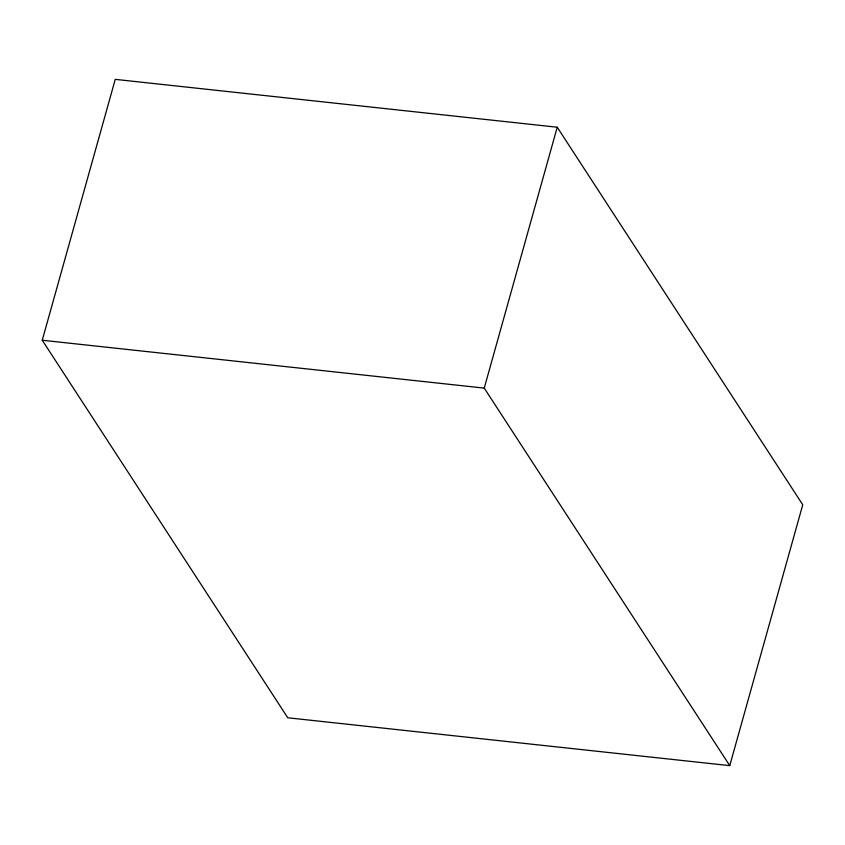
<?xml version="1.0" encoding="UTF-8"?>
<svg xmlns="http://www.w3.org/2000/svg" width="845" height="845" viewBox="0 0 845 845"><rect width="100%" height="100%" fill="white"/><g stroke="black" fill="none" stroke-linecap="round" stroke-linejoin="round"><path stroke-width="1.27" d="M42.25 340.239L115.247 79.367L557.235 127.225L802.75 504.761L729.753 765.633L287.765 717.775L42.25 340.239L484.238 388.108L729.753 765.633M484.238 388.108L557.235 127.225"/></g></svg>
